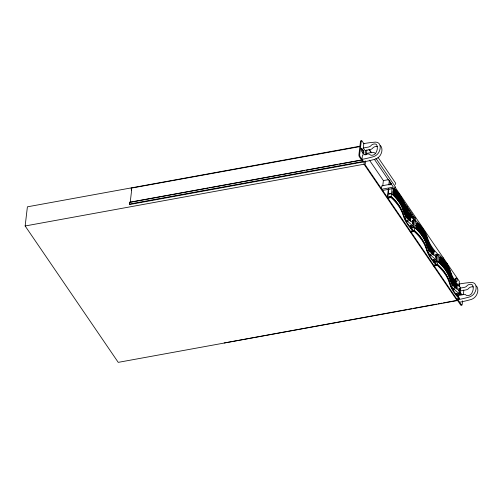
<?xml version="1.0" encoding="UTF-8"?>
<svg xmlns="http://www.w3.org/2000/svg" width="503" height="503" viewBox="0 0 503 503"><rect width="100%" height="100%" fill="white"/><g stroke="black" fill="none" stroke-linecap="round" stroke-linejoin="round"><path stroke-width="0.75" d="M449.43 277.599L449.764 274.122L449.104 272.62M393.616 194.277L393.73 192.932L392.881 192.014M394.635 192.951C390.837 187.223 394.245 199.44 394.635 192.951L393.748 193.114M416.767 228.199L416.874 226.847L415.654 225.551M417.786 226.872C413.988 221.144 417.396 233.354 417.786 226.872L416.899 227.035M440.735 262.535C436.617 260.585 441.54 256.241 440.735 262.535L439.848 262.692L440.024 260.761L439.182 259.85M395.239 196.704L395.22 194.466M395.616 193.485L395.528 191.832M396.326 194.799C393 188.996 395.924 201.194 396.326 194.799L395.44 194.963M396.641 192.165C393.22 186.355 396.238 198.584 396.641 192.165L395.754 192.322M418.458 230.041L418.37 228.381M418.766 227.406L418.678 225.746M419.477 228.714C416.075 222.917 419.074 235.121 419.477 228.714L418.59 228.878M419.791 226.08C416.421 220.276 419.389 232.499 419.791 226.08L418.898 226.243M441.54 264.54L441.521 262.302M441.917 261.321L441.829 259.667M442.627 262.635C439.1 256.92 442.37 268.992 442.627 262.635L441.741 262.792M442.942 259.994C439.672 254.128 442.414 266.433 442.942 259.994L442.049 260.158M396.779 198.578L396.98 196.711L396.452 195.912M397.012 196.044L397.295 194.07L396.766 193.278M397.873 196.667C394.899 190.712 397.307 203.162 397.873 196.667L396.986 196.83M398.181 194.032C394.962 188.216 397.873 200.446 398.181 194.032L397.295 194.196M410.567 221.32C411.523 219.83 408.461 216.347 409.323 220.559M411.014 217.522C408.203 211.6 410.404 223.986 411.014 217.522L410.071 217.698L409.932 218.862M419.999 231.908L420.131 230.626L419.603 229.833M419.659 229.349C420.546 231.305 420.929 227.614 419.917 227.199M421.024 230.588C417.88 224.753 420.665 237.001 421.024 230.588L420.137 230.745M421.332 227.953C418.226 222.056 420.892 234.404 421.332 227.953L420.445 228.111M433.718 255.241C434.693 253.896 431.687 250.274 432.454 254.292M434.164 251.443C431.052 245.615 433.793 257.844 434.164 251.443L433.221 251.613L433.083 252.776M443.149 265.829L443.281 264.54L442.753 263.748M443.395 263.773L443.596 261.906L443.061 261.114M444.174 264.503C441.03 258.611 443.759 270.954 444.174 264.503L443.288 264.666M444.482 261.868C441.263 256.052 444.168 268.288 444.482 261.868L443.596 262.032M456.869 289.156C457.831 287.729 454.825 284.252 455.605 288.206M457.315 285.358C454.328 279.461 456.837 291.803 457.315 285.358L456.372 285.528L456.234 286.691M398.257 199.892L398.382 198.54L397.603 197.383M399.281 198.566C396.515 192.649 398.778 204.991 399.281 198.566L398.395 198.729M399.589 195.931C396.609 190.046 399.237 202.369 399.589 195.931L398.703 196.088L399.508 195.579M409.04 220.062C410.14 215.07 405.94 216.617 408.92 220.075M409.568 215.636C406.795 209.701 409.153 222.075 409.568 215.636L408.763 215.781L408.625 216.944M421.338 234.385L421.533 232.455L420.753 231.298M421.715 231.173C421.143 228.714 424.236 229.211 422.407 231.65C420.76 231.21 421.288 225.891 422.658 229.494M422.432 232.48C419.716 226.589 421.942 238.875 422.432 232.48L421.545 232.644M422.74 229.846L421.854 230.009M432.203 253.933C433.592 251.066 429.751 249.369 431.461 253.141M432.718 249.551C430.046 243.641 432.272 255.945 432.718 249.551L431.914 249.695L431.775 250.859M444.558 267.722L444.683 266.37L443.904 265.219M444.866 265.087C444.206 262.711 447.349 263.056 445.639 265.609C443.898 265.301 444.413 259.755 445.809 263.409M445.583 266.401C442.816 260.485 445.08 272.827 445.583 266.401L444.696 266.559M455.422 287.27C456.347 285.88 453.499 282.233 454.284 286.484M455.869 283.472C453.084 277.543 455.466 289.891 455.869 283.472L455.064 283.617L454.926 284.78M407.009 217.667C406.481 215.221 409.266 215.743 407.694 218.201C406.185 217.761 406.694 212.36 407.876 216.001M407.254 215.611C406.349 212.97 409.599 212.473 408.008 215.567C406.493 215.139 407.002 209.72 408.185 213.366M408.317 219.578L408.423 218.164L407.518 216.806L408.304 216.661M408.763 215.781L408.688 215.429L409.486 215.284M410.071 217.698L409.989 217.34L410.92 217.17M430.159 251.582C429.568 249.23 432.467 249.557 430.87 252.104C429.323 251.77 429.845 246.244 431.027 249.922M430.467 248.947C429.939 246.539 432.693 247.004 431.19 249.431C429.637 249.205 430.147 243.584 431.335 247.281M431.467 253.499L431.574 252.085L430.669 250.72L431.455 250.576M431.914 249.695L432.662 249.243M433.221 251.613L433.14 251.261L434.102 251.135M453.31 285.503C452.807 282.969 455.599 283.679 453.97 286.037C452.537 285.691 452.964 280.158 454.178 283.837M453.618 282.862C453.04 280.479 455.913 280.844 454.31 283.403C452.782 282.975 453.31 277.549 454.486 281.202M455.064 283.617L454.989 283.264L455.787 283.114M456.372 285.528L456.29 285.176L457.221 285.006M408.254 213.718L407.455 213.869M431.096 250.274L430.298 250.419M454.555 281.554L453.756 281.699M399.835 199.175C400.558 193.171 402.13 203.514 399.64 198.088M399.979 200.119L400.042 200.477M399.325 200.722C400.602 205.117 401.243 199.182 399.558 198.836M400.86 197.849L399.973 198.012M405.682 216.328C404.657 213.693 408.291 213.215 406.481 216.252C405.223 215.932 405.663 210.285 406.707 214.064M407.084 211.782C404.777 205.859 406.826 218.069 407.084 211.782C405.984 212.404 405.808 211.247 407.021 211.43M422.677 235.731C423.482 229.726 424.802 240.032 422.476 234.643M422.985 233.09C423.476 228.092 424.947 236.586 422.79 232.002M423.696 234.404L422.809 234.568M428.902 249.658C428.355 247.124 431.379 247.797 429.631 250.167C428.323 249.683 428.852 244.257 429.858 247.979M430.235 245.697C428.022 239.749 429.876 252.022 430.235 245.697L429.348 245.86L430.172 245.345M445.828 269.646C446.318 264.641 447.758 273.104 445.627 268.558M446.136 267.011C446.89 260.982 448.368 271.28 445.941 265.986M446.28 267.954L446.343 268.313M451.983 284.157C450.958 281.636 454.561 280.9 452.807 284.101C451.468 283.648 452.002 278.159 453.008 281.894M453.077 282.252L452.184 282.416M453.385 279.618C451.078 273.689 453.115 285.918 453.385 279.618C452.304 280.265 452.084 279.046 453.322 279.259M400.633 203.759L400.533 201.885M400.941 201.125L400.841 199.251M401.067 202.074L401.124 202.432M401.658 202.439C399.439 196.459 401.224 208.77 401.658 202.439L400.772 202.596M401.966 199.798C399.696 193.818 401.564 206.136 401.966 199.798L401.08 199.961M423.784 237.68L423.683 235.806M424.211 236.052L424.274 236.347M424.809 236.353C422.652 230.324 424.299 242.723 424.809 236.353L423.922 236.517M425.117 233.719C422.759 227.765 424.802 240.05 425.117 233.719L424.23 233.882L423.991 233.172M446.934 271.595L446.834 269.721M447.242 268.96L447.142 267.087M447.368 269.91L447.425 270.268M447.959 270.268C445.645 264.32 447.588 276.612 447.959 270.268L447.073 270.432M448.267 267.634C445.991 261.667 447.871 273.972 448.267 267.634L447.381 267.797M401.916 203.099L401.639 200.779M402.633 204.413C400.69 198.352 402.193 210.763 402.633 204.413C401.526 205.073 401.356 203.816 402.582 204.055M402.941 201.778C401.086 195.68 402.406 208.141 402.941 201.778L402.054 201.936M403.733 203.413L402.846 203.577L403.513 205.62L403.771 203.583L403.129 202.068L402.589 206.588L403.224 208.255L403.463 206.224L402.802 204.784M404.865 212.612L405.707 212.09L405.512 214.297L404.827 212.58L405.751 212.455M406.066 209.814C404.242 203.841 405.613 216.114 406.066 209.814C404.946 210.443 404.821 209.273 406.015 209.455M424.758 239.654C424.205 237.265 427.173 237.623 425.538 240.176C424.274 239.598 424.796 234.335 425.733 237.969M426.091 235.693C424.111 229.601 425.651 242.113 426.091 235.693L425.205 235.857L424.79 234.7M427.877 247.696C427.317 245.288 430.285 245.671 428.675 248.199C427.449 247.702 428.003 242.301 428.858 246.011M429.216 243.735C427.361 237.762 428.789 250.022 429.216 243.735L428.311 243.641M447.909 273.569C447.324 271.148 450.317 271.57 448.72 274.041C447.419 273.67 447.94 268.2 448.883 271.884M449.242 269.608C447.261 263.541 448.789 276.002 449.242 269.608L448.355 269.771L447.94 268.615M449.204 271.727C448.833 274.965 452.247 271.765 450.556 275.38C449.581 275.367 450.066 269.319 450.732 273.274M451.028 281.611C450.38 279.297 453.549 279.473 451.795 282.133C450.625 281.548 451.147 276.248 452.008 279.926M452.052 280.284L451.166 280.448M452.367 277.65C450.543 271.651 451.895 283.975 452.367 277.65C451.26 278.304 451.097 277.071 452.316 277.291M402.89 203.878L403.771 203.778M403.859 211.782L403.695 209.6M404.167 209.147C403.607 206.821 406.631 207.029 404.953 209.669C403.922 209.028 404.462 203.797 405.154 207.462M404.884 210.461C403.444 204.306 404.343 216.806 404.884 210.461L403.997 210.619M405.192 207.821L404.305 207.984M426.324 241.968L426.613 240.138L425.991 238.598L425.745 240.566L426.412 242.264L426.28 243.678M426.695 239.522C427.6 234.574 424.714 236.096 426.682 239.541C428.782 238.02 427.129 244.313 426.871 240.132C426.777 238.881 427.116 236.492 427.581 239.359M427.317 243.062C426.701 240.623 429.732 241.056 428.128 243.534C427.053 243.006 427.619 237.693 428.305 241.377M428.034 244.376C426.513 238.277 427.594 250.695 428.034 244.376L427.148 244.54L426.846 243.515M449.858 273.406C450.587 265.571 447.437 272.934 449.487 276.072C451.612 274.544 450.009 280.806 449.72 276.732C449.575 275.518 449.971 272.991 450.424 275.908M450.468 276.983C449.908 274.588 452.996 274.965 451.204 277.449C450.248 276.751 450.77 271.67 451.455 275.298M451.185 278.291C449.745 272.142 450.65 284.629 451.185 278.291L450.298 278.455L449.996 277.436M451.493 275.657L450.606 275.82M403.129 209.764L403.173 208.047M404.154 208.437C402.79 202.338 403.676 214.737 404.154 208.437L403.268 208.6M404.462 205.802C402.985 199.741 404.085 212.096 404.462 205.802L403.576 205.966M427.078 244.181C428.04 236.02 424.626 244.722 428.009 244.062M449.569 276.436L450.455 276.273M457.315 299.065L457.133 300.593L118.236 362.361L25.15 225.979L27.401 206.821L360.123 146.178M380.243 145.581A7.036 5.03 -34.3 0 1 381.4 147.109A12.009 8.589 -34.3 0 1 380.482 154.937A7.036 5.03 -34.3 0 1 374.289 159.432A104.228 74.545 -34.3 0 1 363.688 161.884L129.699 204.526L129.378 204.055L129.774 202.212L362.242 159.841M360.607 146.48L131.245 188.135L131.465 191.662L130.239 202.105L129.774 202.212M363.311 147.989L363.826 143.6A104.228 74.545 -34.3 0 1 374.295 142.217A7.036 5.03 -34.3 0 1 379.683 144.594A12.009 8.589 -34.3 0 1 378.765 152.422A7.036 5.03 -34.3 0 1 372.572 156.917A104.228 74.545 -34.3 0 1 361.971 159.369L362.487 154.981L367.806 154.012A4.514 3.232 -34.3 0 1 369.648 154.289A3.71 2.653 -34.3 0 0 372.78 155.125A3.471 2.484 -34.3 0 0 375.867 152.95A12.009 8.589 -34.3 0 0 376.791 145.122A3.471 2.484 -34.3 0 0 374.087 144.009A3.71 2.653 -34.3 0 0 370.61 146.052A4.514 3.232 -34.3 0 1 368.63 147.021L363.311 147.989L365.027 150.504L370.346 149.536A4.514 3.232 -34.3 0 0 372.327 148.567A3.71 2.653 -34.3 0 1 375.804 146.524A3.471 2.484 -34.3 0 1 377.476 146.656M457.133 300.593L364.046 164.217L364.317 161.916M365.128 155.018L365.675 150.384M365.606 160.922L365.147 164.802L387.354 197.333L388.36 188.801M366.335 154.717L366.882 150.057M381.469 188.6L381.796 185.821L391.686 184.023M382.739 186.028L383.38 180.596L369.447 160.18M388.813 184.922L389.36 180.263M388.876 188.682L387.788 197.968L410.718 231.569M389.944 184.966L390.309 181.897M410.064 231.487L413.02 230.946L412.447 230.374A70.194 41.655 6.7 0 1 403.18 215.366A70.194 41.655 6.7 0 0 391.038 197.578L391.133 196.78L388.63 197.233L388.668 196.893L391.177 196.434A70.194 41.655 6.7 0 1 403.318 214.221A70.194 41.655 6.7 0 0 405.16 218.855L405.556 219.622A17.165 10.186 6.7 0 1 407.807 221.326A34.323 20.372 6.7 0 0 409.329 222.842L409.738 223.206A34.323 20.372 6.7 0 0 412.422 225.325L412.806 225.772A2.031 1.207 6.7 0 0 409.97 226.275M391.177 196.434L391.497 193.674L388.995 194.133L389.033 193.787L391.541 193.328A70.194 41.655 6.7 0 1 403.683 211.122A70.194 41.655 6.7 0 0 406.902 218.289M391.541 193.328L392.164 187.996M393.924 191.643L394.038 190.291L393.195 189.38M393.937 194.623L394.107 193.372M404.695 204.778L404.877 203.243L402.991 200.477M405.166 207.255L405.525 204.193L407.411 206.959L406.965 210.788M404.733 213.775L405.066 210.732L405.707 212.09M406.141 209.443L406.411 207.142L405.28 205.482M405.556 219.622L405.883 216.862L405.481 216.095A70.194 41.655 6.7 0 1 403.639 211.461A70.194 41.655 6.7 0 0 391.497 193.674M407.612 211.738L408.059 207.909L409.951 210.675L409.499 214.504L408.744 213.398M408.681 213.159L408.945 210.858L407.814 209.198M405.883 216.862A17.165 10.186 6.7 0 1 408.134 218.566L407.807 221.326L406.336 221.59M410.241 214.687L410.599 211.625L412.485 214.391L412.127 217.459M411.215 216.875L411.485 214.574L410.354 212.914M411.542 216.246L411.724 214.687M410.857 228.538L411.014 227.161L410.165 225.545M411.083 228.475L411.265 226.928M411.303 228.79L411.573 226.469M412.976 218.704L413.334 215.636L414.51 217.353L414.145 220.415M413.233 219.836L413.504 217.535L412.724 216.391M413.02 230.946L413.114 230.148L412.542 229.575A70.194 41.655 6.7 0 1 403.274 214.567A70.194 41.655 6.7 0 0 391.133 196.78M411.014 227.161L413.523 226.702L414.334 219.811L413.762 219.226A70.087 40.058 10.2 0 1 404.487 204.262A70.087 40.058 10.2 0 0 393.818 187.871M415.233 221.1L415.673 217.39M433.215 265.402L436.17 264.867L435.598 264.289A70.194 41.655 6.7 0 1 426.33 249.281A70.194 41.655 6.7 0 0 414.189 231.493L414.283 230.695L411.781 231.154L411.819 230.808L414.327 230.349A70.194 41.655 6.7 0 1 426.469 248.142A70.194 41.655 6.7 0 0 428.311 252.776L428.707 253.537A17.165 10.186 6.7 0 1 430.958 255.241A34.323 20.372 6.7 0 0 432.479 256.756L432.888 257.127A34.323 20.372 6.7 0 0 435.573 259.246L435.9 259.68A2.031 1.207 6.7 0 0 433.121 260.189M414.327 230.349L414.648 227.595L412.146 228.048L412.183 227.702L414.692 227.249A70.194 41.655 6.7 0 1 426.833 245.036A70.194 41.655 6.7 0 0 429.474 251.198M414.692 227.249L415.497 220.389L413.944 220.597M417.075 225.558L417.188 224.212L416.346 223.294M419.062 227.752L419.25 226.488M428.707 253.537L429.034 250.777L428.631 250.016A70.194 41.655 6.7 0 1 426.789 245.382A70.194 41.655 6.7 0 0 414.648 227.595M429.034 250.777A17.165 10.186 6.7 0 1 431.285 252.481L430.958 255.241L429.487 255.511M434.007 262.453L434.164 261.076L433.316 259.46M434.234 262.39L434.416 260.843M434.454 262.704L434.636 261.158M434.969 264.723L434.932 265.068L437.434 264.616A70.194 41.655 6.7 0 1 449.575 282.403A70.194 41.655 6.7 0 0 458.843 297.411L459.415 297.983L459.321 298.782L456.366 299.323M453.203 286.125A70.194 41.655 6.7 0 1 449.984 278.951A70.194 41.655 6.7 0 0 437.836 261.164L435.334 261.623L435.296 261.969L437.799 261.51A70.194 41.655 6.7 0 1 449.94 279.297A70.194 41.655 6.7 0 0 451.782 283.931L452.184 284.698A17.165 10.186 6.7 0 1 454.435 286.402A34.323 20.372 6.7 0 0 455.951 287.911L456.359 288.282A34.323 20.372 6.7 0 0 459.535 290.74L459.402 290.847A2.031 1.207 6.7 0 0 459.113 290.759M436.17 264.867L436.264 264.069L435.692 263.497A70.194 41.655 6.7 0 1 426.425 248.482A70.194 41.655 6.7 0 0 414.283 230.695M434.164 261.076L436.673 260.617L437.478 253.726L436.912 253.141A70.087 40.058 10.2 0 1 427.638 238.177A70.087 40.058 10.2 0 0 415.497 220.389M459.321 298.782L458.749 298.21A70.194 41.655 6.7 0 1 449.481 283.202A70.194 41.655 6.7 0 0 437.34 265.408L437.434 264.616M456.271 294.11A2.031 1.207 6.7 0 1 459.05 293.601L458.723 293.161A34.323 20.372 6.7 0 1 456.039 291.042L455.63 290.671A34.323 20.372 6.7 0 1 454.108 289.156A17.165 10.186 6.7 0 0 451.857 287.452L451.461 286.691A70.194 41.655 6.7 0 1 449.619 282.057A70.194 41.655 6.7 0 0 437.472 264.27L437.799 261.51M437.836 261.164L438.647 254.304L437.094 254.512M440.238 262.459L440.377 261.296M441.043 259.894L441.169 257.85L439.792 256.587L439.584 258.605L441.043 259.894L440.156 260.057L440.351 258.19L439.49 257.215M443.137 259.372L443.313 257.888M446.89 264.861L447.06 263.377M451.857 287.452L452.184 284.698M454.435 286.402L454.108 289.156L452.637 289.426M455.171 285.138L455.435 283.918M457.384 296.311L457.567 294.758M457.585 296.764L457.856 294.462M458.843 286.031L459.384 281.435L394.956 187.034M458.044 298.229L457.875 299.687L461.421 304.887A1.54 0.566 79.7 0 0 462.175 304.548L462.609 300.851M458.22 296.764L458.39 295.299L463.709 294.33A4.514 3.232 -34.3 0 1 465.545 294.607A3.71 2.653 -34.3 0 0 468.683 295.443A3.471 2.484 -34.3 0 0 471.77 293.274A12.009 8.589 -34.3 0 0 472.688 285.446A3.471 2.484 -34.3 0 0 469.991 284.327A3.71 2.653 -34.3 0 0 466.514 286.37A4.514 3.232 -34.3 0 1 464.533 287.339L460.729 288.03M459.472 286.119L459.729 283.925A104.228 74.545 -34.3 0 1 470.198 282.535A7.036 5.03 -34.3 0 1 475.587 284.918A12.009 8.589 -34.3 0 1 474.669 292.746A7.036 5.03 -34.3 0 1 468.469 297.235A104.228 74.545 -34.3 0 1 457.875 299.687L457.12 299.826L460.673 305.025A1.54 0.566 79.7 0 0 461.364 304.969M456.466 293.381L457.315 294.991L459.824 294.538L460.629 287.641L460.063 287.062A70.087 40.058 10.2 0 1 450.789 272.092A70.087 40.058 10.2 0 0 438.647 254.304M463.389 294.198L463.735 291.243A1.54 0.566 79.7 0 0 463.659 290.112M458.862 285.874L459.572 285.239M450.229 278.102L451.147 277.933M399.854 196.239L400.79 197.497M423.004 230.154L423.941 231.411M422.696 232.788L423.633 234.046M446.155 264.069L447.092 265.333M445.847 266.709L446.777 267.967M443.363 263.855L444.281 263.61M130.145 202.307L208.148 188.091M366.498 153.39L371.824 152.422A2.741 1.628 6.7 0 1 375.408 153.547M209.694 187.808L304.686 170.498M306.233 170.215L337.897 164.443M339.443 164.16L360.293 160.363M129.378 204.055L362.613 161.545M25.15 225.979L364.046 164.217M383.38 180.596L388.693 179.628M390.479 183.796L391.479 183.614M381.387 189.298L392.799 187.217A0.641 0.384 6.7 0 0 393.132 186.739L374.389 159.281M382.217 190.505L393.623 188.424A2.741 1.628 6.7 0 0 395.05 186.387L375.873 158.294M393.943 190.134L394.924 190.134L394.654 192.171L393.283 190.769L393.491 188.757L394.83 189.971M395.654 191.976L396.54 191.813M393.635 192.768L394.559 192.649M397.207 193.844L398.093 193.68M393.547 194.862L394.434 194.699M393.384 194.925L394.27 194.762M395.345 194.611L396.232 194.447M397.093 195.937L397.98 195.78M396.898 196.478L397.785 196.321M387.354 198.251L391.038 197.578M397.401 197.126L398.288 196.962M398.495 197.836L399.388 197.673M398.313 198.377L399.2 198.213M401.042 199.653L401.935 199.49M400.482 200.131C399.231 199.892 399.476 201.143 400.545 200.49M402.023 201.628L402.909 201.464M399.457 202.395L400.344 202.231M400.715 202.244L401.601 202.08M403.878 203.426L404.877 203.243M403.544 205.601L404.431 205.438M403.437 206.098L402.538 206.211L403.463 206.412M406.411 207.142L407.411 206.959M403.249 208.286L404.123 208.079M403.959 210.26L404.846 210.097M408.945 210.858L409.951 210.675M405.883 214.58L406.776 214.416M411.485 214.574L412.485 214.391M407.147 216.504L407.946 216.359M409.36 217.378L408.43 217.585M408.398 218.107L409.172 217.918M408.455 218.415L409.253 218.271M413.504 217.535L414.51 217.353M409.354 219.503L409.725 219.968L410.611 219.811M410.7 220.157L409.813 220.32L409.725 219.968M417.132 224.093L418.075 224.049L417.836 226.086L416.434 224.69L416.641 222.672L417.98 223.892M418.804 225.891L419.691 225.728M416.786 226.69L417.672 226.526M418.697 227.985L419.584 227.821M418.553 228.048L419.439 227.884M420.357 227.758L421.275 227.645M418.521 228.569L419.414 228.412M420.049 230.399L420.936 230.236M410.505 232.166L414.189 231.493M423.124 231.927L424.01 231.77M421.489 232.336L422.375 232.172M424.174 233.524L425.06 233.361M425.154 235.498L426.041 235.335M423.884 236.203L424.752 235.995M426.902 237.378L425.997 237.498L426.921 237.693M424.89 238.491L425.783 238.328M426.575 239.969C425.362 239.724 425.5 240.994 426.613 240.327M426.726 239.881L427.613 239.717M427.456 241.899L428.342 241.742M426.374 242.176L427.273 241.993M426.418 242.515L427.305 242.358M428.279 243.534L429.185 243.421M428.122 245.64L429.009 245.477M428.015 246.533L428.902 246.369M429.141 247.608L430.027 247.445M430.606 247.784L431.404 247.639M429.034 248.495L429.927 248.337M432.511 251.299L431.58 251.5M431.524 251.978L432.322 251.833M431.605 252.336L432.404 252.185M432.505 253.418L432.876 253.889L433.762 253.726M433.85 254.078L432.964 254.241L432.876 253.889M440.244 257.97L441.131 257.806M441.955 259.806L442.873 259.693M439.968 260.648L440.861 260.485M440.05 260.95L440.936 260.787M443.508 261.679L444.394 261.516M439.679 262.761L440.571 262.597M441.64 262.447L442.533 262.283M442.187 263.082L443.074 262.918M435.598 264.609L437.472 264.27M443.2 264.314L444.086 264.15M445.004 263.924L445.891 263.761M433.655 266.081L437.34 265.408M443.703 264.955L444.589 264.798M444.797 265.672L445.689 265.509M446.274 265.848L447.161 265.685M444.614 266.206L445.501 266.049M447.343 267.483L448.23 267.326M445.96 268.483L446.846 268.319M448.305 269.413L449.192 269.25M445.759 270.224L446.645 270.067M447.016 270.073L447.903 269.916M450.034 271.249C448.821 271.004 448.959 272.274 450.072 271.614M448.041 272.406L448.928 272.249M449.739 273.934L448.839 274.047L449.764 274.248M449.877 273.802L450.763 273.638M453.448 284.34L454.247 284.189M454.605 284.497L453.819 284.635L454.756 286.251L455.555 286.106M459.729 283.925L458.975 284.057L459.302 284.535M454.857 285.358L455.661 285.214M454.674 285.899L455.473 285.754M455.655 287.339L456.026 287.804L456.944 287.685M457.001 287.993L456.114 288.156L456.026 287.804M224.193 342.964L373.257 315.702M374.804 315.419L406.468 309.622M408.015 309.345L411.875 308.635M413.422 308.352L417.283 307.647M418.829 307.364L436.591 304.114M438.138 303.831L441.999 303.127M443.545 302.844L457.447 300.297M412.812 222.923A2.031 1.207 6.7 0 1 413.076 223.005L413.24 222.923A34.323 20.372 6.7 0 1 410.058 220.446L409.649 220.081A34.323 20.372 6.7 0 1 408.134 218.566M412.95 226.13L413.523 226.702M436.673 260.617L436.101 260.045A70.194 41.655 6.7 0 1 435.214 259.095M459.824 294.538L459.252 293.959A70.194 41.655 6.7 0 1 458.365 293.016M378.023 157.376L395.452 182.916A2.741 1.628 6.7 0 1 395.138 184.513M369.384 149.573L371.591 152.805M368.988 149.504L371.164 152.698M395.377 189.329L397.269 192.096M401.583 198.421L402.343 199.528M363.965 143.808L361.99 140.915A1.54 0.566 79.7 0 0 361.242 141.261L359.676 154.566A1.54 0.566 79.7 0 0 360.142 156.685L363.688 161.884M410.146 215.454L410.901 216.56M413.032 220.66A0.893 0.327 79.7 0 0 413.485 222.049A0.893 0.327 79.7 0 0 413.629 220.817A0.893 0.327 79.7 0 0 413.032 220.66L413.73 221.691M436.183 254.581A0.893 0.327 79.7 0 0 436.635 255.964A0.893 0.327 79.7 0 0 436.78 254.732A0.893 0.327 79.7 0 0 436.183 254.581L436.881 255.606M459.327 288.496A0.893 0.327 79.7 0 0 459.786 289.879L459.805 289.137A0.893 0.409 74.4 0 0 459.138 288.2A0.893 0.409 74.4 0 0 459.013 289.294A0.893 0.409 74.4 0 0 459.723 289.847L459.736 289.822A0.893 0.327 79.7 0 0 459.931 288.653A0.893 0.327 79.7 0 0 459.327 288.496L460.93 290.822L466.25 289.854A4.514 3.232 -34.3 0 0 468.23 288.885A3.71 2.653 -34.3 0 1 471.701 286.842A3.471 2.484 -34.3 0 1 473.38 286.974M412.774 222.816A0.893 0.327 79.7 0 0 413.227 224.206A0.893 0.327 79.7 0 0 413.372 222.974A0.893 0.327 79.7 0 0 412.774 222.816L413.479 223.841M435.881 258.02A0.893 0.409 74.4 0 0 436.321 258.083A0.893 0.327 79.7 0 0 436.522 256.888A0.893 0.327 79.7 0 0 435.925 256.731L436.629 257.762M459.076 290.652A0.893 0.327 79.7 0 0 459.528 292.036A0.893 0.327 79.7 0 0 459.673 290.803A0.893 0.327 79.7 0 0 459.076 290.652L459.78 291.677M459.962 293.136L460.974 294.62A1.71 0.635 79.7 0 1 461.138 294.921M410.938 231.883L433.869 265.483M434.089 265.804L457.02 299.404M362.94 162.023L359.387 156.823A1.54 0.566 79.7 0 1 358.928 154.704L360.488 141.4A1.54 0.566 79.7 0 1 361.242 141.054M131.245 188.135L131.522 190.536M454.347 286.653L454.611 287.056M456.334 281.315A1.779 0.66 79.7 0 1 455.089 280.234A1.779 0.66 79.7 0 1 455.68 278.31M459.032 291.935A0.893 0.409 74.4 0 0 459.465 292.004L459.553 291.294A0.893 0.409 74.4 0 0 459.497 291.067M458.761 290.432A0.893 0.409 74.4 0 1 459.314 290.659M435.334 261.623A70.194 41.655 6.7 0 1 436.327 262.535M435.925 256.731A0.893 0.327 79.7 0 0 436.378 258.121L436.409 257.423A0.893 0.409 74.4 0 0 436.346 257.152M435.51 256.807A0.893 0.409 74.4 0 1 436.164 256.744M431.285 252.481A34.323 20.372 6.7 0 0 432.8 253.996L433.209 254.367A34.323 20.372 6.7 0 0 436.384 256.826L436.227 256.926A2.031 1.207 6.7 0 0 435.963 256.844M435.397 256.75A2.031 1.207 6.7 0 1 435.68 256.781M413.152 220.515A0.893 0.409 74.4 0 0 412.636 220.622A0.893 0.409 74.4 0 0 412.831 221.735A0.893 0.409 74.4 0 0 413.422 222.012L413.51 221.345A0.893 0.409 74.4 0 0 413.271 220.672M412.73 224.105A0.893 0.409 74.4 0 0 413.17 224.168L413.252 223.458A0.893 0.409 74.4 0 0 413.196 223.231M412.46 222.603A0.893 0.409 74.4 0 1 413.114 223.018M362.952 153.61A1.71 0.635 79.7 0 0 362.613 150.699L361.261 148.725A1.71 0.635 79.7 0 0 360.903 148.41M460.05 295.242A1.71 0.635 79.7 0 1 459.541 292.884M460.012 292.193A1.71 0.635 79.7 0 1 460.371 292.507L461.723 294.481A1.71 0.635 79.7 0 1 462.037 295.16M459.591 302.202A104.228 74.545 -34.3 0 0 470.186 299.75A7.036 5.03 -34.3 0 0 476.385 295.261A12.009 8.589 -34.3 0 0 477.303 287.427A7.036 5.03 -34.3 0 0 476.146 285.899M436.686 255.442L436.585 255.908A0.893 0.409 74.4 0 1 435.862 255.379A0.893 0.409 74.4 0 1 435.988 254.279A0.893 0.409 74.4 0 1 436.654 255.222L436.686 255.442M363.361 150.56L362.015 148.586A1.71 0.635 79.7 0 0 361.179 148.963A1.71 0.635 79.7 0 0 361.695 151.321L363.04 153.302A1.71 0.635 79.7 0 0 363.876 152.918A1.71 0.635 79.7 0 0 363.361 150.56M455.781 278.781A1.779 0.66 79.7 0 0 456.693 281.554A1.779 0.66 79.7 0 0 456.982 279.09A1.779 0.66 79.7 0 0 455.781 278.781"/></g></svg>
